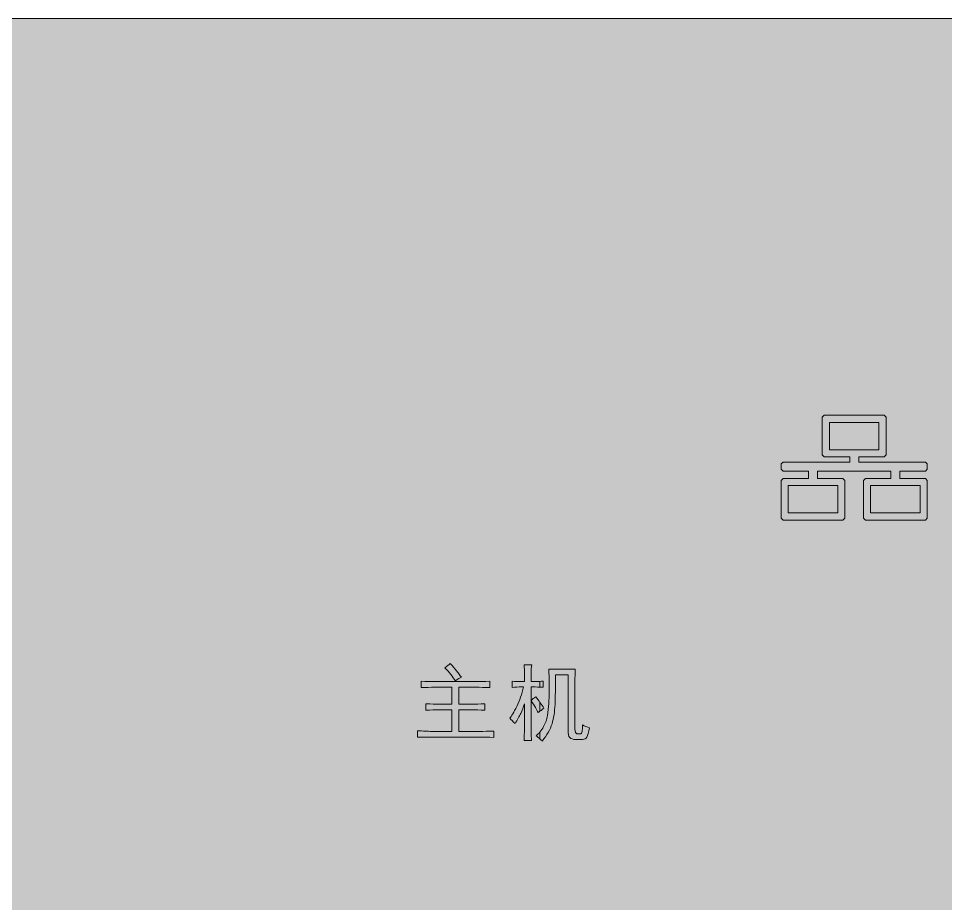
# Model space of a CAD drawing. Header units: inches. Extents: x 13.7 to 32.6, y -14.4 to -5.2.
# Drawn here: x 23.108 to 27.934, y -9.837 to -5.228 of the extents above; entities that cross this region are included whole.
import ezdxf

# ---------------------------------------------------------------- set-up
doc = ezdxf.new("R2010")
doc.units = ezdxf.units.IN
doc.header["$MEASUREMENT"] = 0
doc.layers.add('_U+56FE_U+5C42 1', color=7, linetype='Continuous')

msp = doc.modelspace()

# ---------------------------------------------------------------- hatches: boundary and pattern name
at = {"layer": '_U+56FE_U+5C42 1', "true_color": 0x231815}
h = msp.add_hatch(color=250, dxfattribs=at)
h.dxf.hatch_style = 2
edge = h.paths.add_edge_path()
edge.add_spline(control_points=[(31.7033, -5.2476), (31.6382, -5.2349), (31.571, -5.2281), (31.5022, -5.2281), (31.5022, -5.2281), (30.7217, -5.2281), (30.7217, -5.2281), (30.7217, -5.2281), (30.6335, -5.2281), (30.6335, -5.2281), (30.6335, -5.2281), (29.7932, -5.2281), (29.7932, -5.2281), (29.7932, -5.2281), (28.8394, -5.2281), (28.8394, -5.2281), (28.8394, -5.2281), (28.8007, -5.2281), (28.8007, -5.2281), (28.8007, -5.2281), (28.1344, -5.2281), (28.1344, -5.2281), (28.1344, -5.2281), (28.1344, -5.2281), (28.1344, -5.2281), (28.1344, -5.2281), (25.6211, -5.2281), (25.6211, -5.2281), (25.6211, -5.2281), (23.1078, -5.2281), (23.1078, -5.2281), (23.1078, -5.2281), (21.5496, -5.2281), (21.5496, -5.2281), (21.5496, -5.2281), (17.351, -5.2281), (17.351, -5.2281), (17.351, -5.2281), (17.2628, -5.2281), (17.2628, -5.2281), (17.2628, -5.2281), (16.4224, -5.2281), (16.4224, -5.2281), (16.4224, -5.2281), (15.4299, -5.2281), (15.4299, -5.2281), (15.4299, -5.2281), (14.7637, -5.2281), (14.7637, -5.2281), (14.7637, -5.2281), (14.7637, -5.2281), (14.7637, -5.2281), (14.7637, -5.2281), (14.7134, -5.2281), (14.7134, -5.2281), (14.132, -5.2281), (13.6578, -5.7059), (13.6578, -6.2918), (13.6578, -6.2918), (13.6578, -7.5588), (13.6578, -7.5588), (13.6578, -7.5588), (13.6578, -13.3832), (13.6578, -13.3832), (13.6578, -13.3832), (13.6578, -14.4469), (13.6578, -14.4469), (13.6578, -14.4469), (14.2875, -14.4469), (14.2875, -14.4469), (14.2875, -14.4469), (14.7134, -14.4469), (14.7134, -14.4469), (14.7134, -14.4469), (14.7637, -14.4469), (14.7637, -14.4469), (14.7637, -14.4469), (14.7637, -14.4469), (14.7637, -14.4469), (14.7637, -14.4469), (15.4299, -14.4469), (15.4299, -14.4469), (15.4299, -14.4469), (15.5108, -14.4469), (15.5108, -14.4469), (15.5108, -14.4469), (16.8552, -14.4469), (16.8552, -14.4469), (16.8552, -14.4469), (17.1568, -14.4469), (17.1568, -14.4469), (17.1568, -14.4469), (17.2102, -14.4469), (17.2102, -14.4469), (17.2102, -14.4469), (17.2628, -14.4469), (17.2628, -14.4469), (17.2628, -14.4469), (17.3341, -14.4469), (17.3341, -14.4469), (17.3341, -14.4469), (17.351, -14.4469), (17.351, -14.4469), (17.351, -14.4469), (21.5496, -14.4469), (21.5496, -14.4469), (21.5496, -14.4469), (23.1078, -14.4469), (23.1078, -14.4469), (23.1078, -14.4469), (25.6211, -14.4469), (25.6211, -14.4469), (25.6211, -14.4469), (28.1344, -14.4469), (28.1344, -14.4469), (28.1344, -14.4469), (28.1344, -14.4469), (28.1344, -14.4469), (28.1344, -14.4469), (28.8007, -14.4469), (28.8007, -14.4469), (28.8007, -14.4469), (28.8394, -14.4469), (28.8394, -14.4469), (28.8394, -14.4469), (29.0054, -14.4469), (29.0054, -14.4469), (29.0054, -14.4469), (30.5809, -14.4469), (30.5809, -14.4469), (30.5809, -14.4469), (30.6335, -14.4469), (30.6335, -14.4469), (30.6335, -14.4469), (30.7217, -14.4469), (30.7217, -14.4469), (30.7217, -14.4469), (31.5022, -14.4469), (31.5022, -14.4469), (31.5022, -14.4469), (31.7033, -14.4469), (31.7033, -14.4469), (31.7033, -14.4469), (31.75, -14.4469), (31.75, -14.4469), (31.75, -14.4469), (32.5578, -14.4469), (32.5578, -14.4469), (32.5578, -14.4469), (32.5578, -13.3832), (32.5578, -13.3832), (32.5578, -13.3832), (32.5578, -7.5588), (32.5578, -7.5588), (32.5578, -7.5588), (32.5578, -6.2918), (32.5578, -6.2918), (32.5578, -5.7752), (32.1891, -5.3427), (31.7033, -5.2476)], knot_values=[0, 0, 0, 0, 1, 1, 1, 2, 2, 2, 3, 3, 3, 4, 4, 4, 5, 5, 5, 6, 6, 6, 7, 7, 7, 8, 8, 8, 9, 9, 9, 10, 10, 10, 11, 11, 11, 12, 12, 12, 13, 13, 13, 14, 14, 14, 15, 15, 15, 16, 16, 16, 17, 17, 17, 18, 18, 18, 19, 19, 19, 20, 20, 20, 21, 21, 21, 22, 22, 22, 23, 23, 23, 24, 24, 24, 25, 25, 25, 26, 26, 26, 27, 27, 27, 28, 28, 28, 29, 29, 29, 30, 30, 30, 31, 31, 31, 32, 32, 32, 33, 33, 33, 34, 34, 34, 35, 35, 35, 36, 36, 36, 37, 37, 37, 38, 38, 38, 39, 39, 39, 40, 40, 40, 41, 41, 41, 42, 42, 42, 43, 43, 43, 44, 44, 44, 45, 45, 45, 46, 46, 46, 47, 47, 47, 48, 48, 48, 49, 49, 49, 50, 50, 50, 51, 51, 51, 52, 52, 52, 53, 53, 53, 53], degree=3, periodic=1)
at = {"layer": '_U+56FE_U+5C42 1', "true_color": 0x000000}
h = msp.add_hatch(color=18, dxfattribs=at)
h.paths.add_polyline_path([(27.8294, -7.6235), (27.697, -7.6235), (27.697, -7.5857), (27.8294, -7.5857), (27.8395, -7.5756), (27.8395, -7.5483), (27.8294, -7.5382), (27.6734, -7.5382), (27.4826, -7.5382), (27.4826, -7.5113), (27.6149, -7.5113), (27.625, -7.5012), (27.625, -7.3044), (27.6149, -7.2942), (27.459, -7.2942), (27.303, -7.2942), (27.2929, -7.3044), (27.2929, -7.5012), (27.303, -7.5113), (27.4354, -7.5113), (27.4354, -7.5382), (27.2445, -7.5382), (27.0885, -7.5382), (27.0784, -7.5483), (27.0784, -7.5756), (27.0885, -7.5857), (27.2209, -7.5857), (27.2209, -7.6235), (27.0885, -7.6235), (27.0784, -7.6336), (27.0784, -7.8304), (27.0885, -7.8406), (27.2445, -7.8406), (27.4005, -7.8406), (27.4105, -7.8304), (27.4105, -7.6336), (27.4005, -7.6235), (27.2681, -7.6235), (27.2681, -7.5857), (27.459, -7.5857), (27.6498, -7.5857), (27.6498, -7.6235), (27.5174, -7.6235), (27.5074, -7.6336), (27.5074, -7.8304), (27.5174, -7.8406), (27.6734, -7.8406), (27.8294, -7.8406), (27.8395, -7.8304), (27.8395, -7.6336)])
h.paths.add_polyline_path([(27.3734, -7.6609), (27.3734, -7.8031), (27.2445, -7.8031), (27.1156, -7.8031), (27.1156, -7.6609), (27.2445, -7.6609)])
h.paths.add_polyline_path([(27.3301, -7.4739), (27.3301, -7.3317), (27.459, -7.3317), (27.5878, -7.3317), (27.5878, -7.4739), (27.459, -7.4739)])
h.paths.add_polyline_path([(27.8023, -7.8031), (27.6734, -7.8031), (27.5445, -7.8031), (27.5445, -7.6609), (27.6734, -7.6609), (27.8023, -7.6609)])
h = msp.add_hatch(color=18, dxfattribs=at)
h.dxf.hatch_style = 2
edge = h.paths.add_edge_path()
edge.add_spline(control_points=[(25.8227, -8.9805), (25.8227, -8.9805), (25.8227, -8.9447), (25.8227, -8.9447), (25.8301, -8.9362), (25.8364, -8.9268), (25.8418, -8.9165), (25.8517, -8.8978), (25.8584, -8.8785), (25.8619, -8.8587), (25.8654, -8.8388), (25.8677, -8.8177), (25.8689, -8.7955), (25.87, -8.7733), (25.8706, -8.7452), (25.8706, -8.7113), (25.8706, -8.6762), (25.87, -8.6446), (25.8689, -8.6165), (25.8689, -8.6165), (26.0063, -8.6165), (26.0063, -8.6165), (26.0052, -8.6493), (26.0046, -8.6774), (26.0046, -8.7007), (26.0046, -8.7007), (26.0046, -8.9288), (26.0046, -8.9288), (26.0046, -8.944), (26.0081, -8.9522), (26.015, -8.9534), (26.022, -8.9546), (26.0278, -8.9549), (26.0325, -8.9543), (26.0371, -8.9536), (26.0403, -8.9496), (26.0421, -8.942), (26.0438, -8.9344), (26.0447, -8.923), (26.0447, -8.9078), (26.0551, -8.9136), (26.0673, -8.9183), (26.0812, -8.9218), (26.0766, -8.9464), (26.0719, -8.9627), (26.0673, -8.9709), (26.0626, -8.9791), (26.0551, -8.9832), (26.0447, -8.9832), (26.0447, -8.9832), (26.0081, -8.9832), (26.0081, -8.9832), (25.9942, -8.9832), (25.984, -8.98), (25.9777, -8.9736), (25.9713, -8.9671), (25.9686, -8.954), (25.9698, -8.9341), (25.9698, -8.9341), (25.9698, -8.6464), (25.9698, -8.6464), (25.9698, -8.6464), (25.9036, -8.6464), (25.9036, -8.6464), (25.9036, -8.713), (25.9028, -8.7648), (25.901, -8.8016), (25.8993, -8.8385), (25.8941, -8.8718), (25.8854, -8.9016), (25.8767, -8.9314), (25.8596, -8.9616), (25.834, -8.992), (25.8313, -8.9886), (25.8275, -8.9848), (25.8227, -8.9805), (25.8227, -8.9805), (25.8227, -8.9805), (25.8227, -8.9805)], knot_values=[0, 0, 0, 0, 1, 1, 1, 2, 2, 2, 3, 3, 3, 4, 4, 4, 5, 5, 5, 6, 6, 6, 7, 7, 7, 8, 8, 8, 9, 9, 9, 10, 10, 10, 11, 11, 11, 12, 12, 12, 13, 13, 13, 14, 14, 14, 15, 15, 15, 16, 16, 16, 17, 17, 17, 18, 18, 18, 19, 19, 19, 20, 20, 20, 21, 21, 21, 22, 22, 22, 23, 23, 23, 24, 24, 24, 25, 25, 25, 26, 26, 26, 26], degree=3, periodic=1)
edge = h.paths.add_edge_path()
edge.add_spline(control_points=[(25.8227, -8.836), (25.8303, -8.8304), (25.8369, -8.8251), (25.8427, -8.8201), (25.8375, -8.8122), (25.8308, -8.8025), (25.8227, -8.7909), (25.8227, -8.7909), (25.8227, -8.836), (25.8227, -8.836), (25.8227, -8.836), (25.8227, -8.836), (25.8227, -8.836)], knot_values=[0, 0, 0, 0, 1, 1, 1, 2, 2, 2, 3, 3, 3, 4, 4, 4, 4], degree=3, periodic=1)
edge = h.paths.add_edge_path()
edge.add_spline(control_points=[(25.8227, -8.7106), (25.8227, -8.7106), (25.8392, -8.7113), (25.8392, -8.7113), (25.8392, -8.7113), (25.8392, -8.6797), (25.8392, -8.6797), (25.8335, -8.6801), (25.828, -8.6805), (25.8227, -8.6808), (25.8227, -8.6808), (25.8227, -8.7106), (25.8227, -8.7106)], knot_values=[0, 0, 0, 0, 1, 1, 1, 2, 2, 2, 3, 3, 3, 4, 4, 4, 4], degree=3, periodic=1)
edge = h.paths.add_edge_path()
edge.add_spline(control_points=[(25.4918, -8.6815), (25.5103, -8.6815), (25.5336, -8.6809), (25.5614, -8.6797), (25.5614, -8.6797), (25.5614, -8.713), (25.5614, -8.713), (25.5336, -8.7119), (25.5103, -8.7113), (25.4918, -8.7113), (25.4918, -8.7113), (25.3995, -8.7113), (25.3995, -8.7113), (25.3995, -8.7113), (25.3995, -8.799), (25.3995, -8.799), (25.3995, -8.799), (25.4691, -8.799), (25.4691, -8.799), (25.4877, -8.799), (25.5097, -8.7984), (25.5353, -8.7972), (25.5353, -8.7972), (25.5353, -8.8306), (25.5353, -8.8306), (25.5097, -8.8294), (25.4877, -8.8288), (25.4691, -8.8288), (25.4691, -8.8288), (25.3995, -8.8288), (25.3995, -8.8288), (25.3995, -8.8288), (25.3995, -8.9411), (25.3995, -8.9411), (25.3995, -8.9411), (25.5092, -8.9411), (25.5092, -8.9411), (25.5301, -8.9411), (25.5544, -8.9406), (25.5823, -8.9394), (25.5823, -8.9394), (25.5823, -8.9727), (25.5823, -8.9727), (25.5544, -8.9715), (25.5301, -8.9709), (25.5092, -8.9709), (25.5092, -8.9709), (25.1854, -8.9709), (25.1854, -8.9709), (25.1854, -8.9709), (25.1854, -8.9376), (25.1854, -8.9376), (25.2132, -8.9399), (25.2382, -8.9411), (25.2603, -8.9411), (25.2603, -8.9411), (25.363, -8.9411), (25.363, -8.9411), (25.363, -8.9411), (25.363, -8.8288), (25.363, -8.8288), (25.363, -8.8288), (25.2951, -8.8288), (25.2951, -8.8288), (25.2765, -8.8288), (25.2545, -8.8294), (25.2289, -8.8306), (25.2289, -8.8306), (25.2289, -8.7972), (25.2289, -8.7972), (25.2568, -8.7984), (25.2788, -8.799), (25.2951, -8.799), (25.2951, -8.799), (25.363, -8.799), (25.363, -8.799), (25.363, -8.799), (25.363, -8.7113), (25.363, -8.7113), (25.363, -8.7113), (25.2759, -8.7113), (25.2759, -8.7113), (25.2516, -8.7113), (25.2277, -8.7119), (25.2045, -8.713), (25.2045, -8.713), (25.2045, -8.6797), (25.2045, -8.6797), (25.2301, -8.6809), (25.2545, -8.6815), (25.2776, -8.6815), (25.2776, -8.6815), (25.4918, -8.6815), (25.4918, -8.6815), (25.4918, -8.6815), (25.4918, -8.6815), (25.4918, -8.6815)], knot_values=[0, 0, 0, 0, 1, 1, 1, 2, 2, 2, 3, 3, 3, 4, 4, 4, 5, 5, 5, 6, 6, 6, 7, 7, 7, 8, 8, 8, 9, 9, 9, 10, 10, 10, 11, 11, 11, 12, 12, 12, 13, 13, 13, 14, 14, 14, 15, 15, 15, 16, 16, 16, 17, 17, 17, 18, 18, 18, 19, 19, 19, 20, 20, 20, 21, 21, 21, 22, 22, 22, 23, 23, 23, 24, 24, 24, 25, 25, 25, 26, 26, 26, 27, 27, 27, 28, 28, 28, 29, 29, 29, 30, 30, 30, 31, 31, 31, 32, 32, 32, 32], degree=3, periodic=1)
edge = h.paths.add_edge_path()
edge.add_spline(control_points=[(25.8227, -8.6808), (25.8227, -8.6808), (25.8227, -8.7106), (25.8227, -8.7106), (25.8046, -8.7099), (25.7892, -8.7096), (25.7766, -8.7096), (25.7766, -8.7096), (25.7766, -8.7797), (25.7766, -8.7797), (25.7835, -8.7739), (25.7917, -8.7674), (25.801, -8.7604), (25.8091, -8.7717), (25.8164, -8.7819), (25.8227, -8.7909), (25.8227, -8.7909), (25.8227, -8.836), (25.8227, -8.836), (25.8197, -8.8382), (25.8165, -8.8405), (25.8131, -8.8429), (25.8062, -8.8277), (25.794, -8.8072), (25.7766, -8.7815), (25.7766, -8.7815), (25.7766, -8.9095), (25.7766, -8.9095), (25.7766, -8.9329), (25.7771, -8.9593), (25.7783, -8.9885), (25.7783, -8.9885), (25.74, -8.9885), (25.74, -8.9885), (25.7412, -8.9593), (25.7418, -8.9329), (25.7418, -8.9095), (25.7418, -8.9095), (25.7418, -8.7972), (25.7418, -8.7972), (25.736, -8.8148), (25.7296, -8.8315), (25.7226, -8.8472), (25.7156, -8.863), (25.7058, -8.8809), (25.6931, -8.9007), (25.6826, -8.8891), (25.6733, -8.8797), (25.6652, -8.8727), (25.6745, -8.8622), (25.6867, -8.8417), (25.7017, -8.8113), (25.7168, -8.7809), (25.7284, -8.747), (25.7365, -8.7096), (25.7365, -8.7096), (25.7261, -8.7096), (25.7261, -8.7096), (25.7098, -8.7096), (25.6936, -8.7107), (25.6774, -8.713), (25.6774, -8.713), (25.6774, -8.6797), (25.6774, -8.6797), (25.6936, -8.6809), (25.7092, -8.6815), (25.7243, -8.6815), (25.7243, -8.6815), (25.7418, -8.6815), (25.7418, -8.6815), (25.7418, -8.6815), (25.7418, -8.6464), (25.7418, -8.6464), (25.7418, -8.6277), (25.7412, -8.6101), (25.74, -8.5938), (25.74, -8.5938), (25.78, -8.5938), (25.78, -8.5938), (25.7777, -8.6055), (25.7766, -8.623), (25.7766, -8.6464), (25.7766, -8.6464), (25.7766, -8.6815), (25.7766, -8.6815), (25.7766, -8.6815), (25.7957, -8.6815), (25.7957, -8.6815), (25.804, -8.6815), (25.813, -8.6813), (25.8227, -8.6808), (25.8227, -8.6808), (25.8227, -8.6808), (25.8227, -8.6808)], knot_values=[0, 0, 0, 0, 1, 1, 1, 2, 2, 2, 3, 3, 3, 4, 4, 4, 5, 5, 5, 6, 6, 6, 7, 7, 7, 8, 8, 8, 9, 9, 9, 10, 10, 10, 11, 11, 11, 12, 12, 12, 13, 13, 13, 14, 14, 14, 15, 15, 15, 16, 16, 16, 17, 17, 17, 18, 18, 18, 19, 19, 19, 20, 20, 20, 21, 21, 21, 22, 22, 22, 23, 23, 23, 24, 24, 24, 25, 25, 25, 26, 26, 26, 27, 27, 27, 28, 28, 28, 29, 29, 29, 30, 30, 30, 31, 31, 31, 31], degree=3, periodic=1)
edge = h.paths.add_edge_path()
edge.add_spline(control_points=[(25.8227, -8.9447), (25.8167, -8.9517), (25.81, -8.9581), (25.8027, -8.9639), (25.8106, -8.9701), (25.8173, -8.9756), (25.8227, -8.9805), (25.8227, -8.9805), (25.8227, -8.9447), (25.8227, -8.9447), (25.8227, -8.9447), (25.8227, -8.9447), (25.8227, -8.9447)], knot_values=[0, 0, 0, 0, 1, 1, 1, 2, 2, 2, 3, 3, 3, 4, 4, 4, 4], degree=3, periodic=1)
edge = h.paths.add_edge_path()
edge.add_spline(control_points=[(25.3821, -8.678), (25.3682, -8.6569), (25.3502, -8.6341), (25.3281, -8.6096), (25.3397, -8.6014), (25.349, -8.5938), (25.356, -8.5868), (25.3804, -8.6148), (25.3995, -8.6388), (25.4134, -8.6587), (25.4065, -8.6622), (25.396, -8.6686), (25.3821, -8.678)], knot_values=[0, 0, 0, 0, 1, 1, 1, 2, 2, 2, 3, 3, 3, 4, 4, 4, 4], degree=3, periodic=1)

# ---------------------------------------------------------------- linework, layer by layer
at = {"layer": '_U+56FE_U+5C42 1', "lineweight": 0}
for points in [[(27.8294, -7.6235), (27.697, -7.6235), (27.697, -7.5857), (27.8294, -7.5857), (27.8395, -7.5756), (27.8395, -7.5483), (27.8294, -7.5382), (27.6734, -7.5382), (27.4826, -7.5382), (27.4826, -7.5113), (27.6149, -7.5113), (27.625, -7.5012), (27.625, -7.3044), (27.6149, -7.2942), (27.459, -7.2942), (27.303, -7.2942), (27.2929, -7.3044), (27.2929, -7.5012), (27.303, -7.5113), (27.4354, -7.5113), (27.4354, -7.5382), (27.2445, -7.5382), (27.0885, -7.5382), (27.0784, -7.5483), (27.0784, -7.5756), (27.0885, -7.5857), (27.2209, -7.5857), (27.2209, -7.6235), (27.0885, -7.6235), (27.0784, -7.6336), (27.0784, -7.8304), (27.0885, -7.8406), (27.2445, -7.8406), (27.4005, -7.8406), (27.4105, -7.8304), (27.4105, -7.6336), (27.4005, -7.6235), (27.2681, -7.6235), (27.2681, -7.5857), (27.459, -7.5857), (27.6498, -7.5857), (27.6498, -7.6235), (27.5174, -7.6235), (27.5074, -7.6336), (27.5074, -7.8304), (27.5174, -7.8406), (27.6734, -7.8406), (27.8294, -7.8406), (27.8395, -7.8304), (27.8395, -7.6336), (27.8294, -7.6235)], [(27.3301, -7.4739), (27.3301, -7.3317), (27.459, -7.3317), (27.5878, -7.3317), (27.5878, -7.4739), (27.459, -7.4739), (27.3301, -7.4739)], [(27.3734, -7.6609), (27.3734, -7.8031), (27.2445, -7.8031), (27.1156, -7.8031), (27.1156, -7.6609), (27.2445, -7.6609), (27.3734, -7.6609)], [(27.8023, -7.8031), (27.6734, -7.8031), (27.5445, -7.8031), (27.5445, -7.6609), (27.6734, -7.6609), (27.8023, -7.6609), (27.8023, -7.8031)]]:
    msp.add_lwpolyline(points, dxfattribs=at)
for points, knots in [([(31.7033, -5.2476), (31.6382, -5.2349), (31.571, -5.2281), (31.5022, -5.2281), (31.5022, -5.2281), (30.7217, -5.2281), (30.7217, -5.2281), (30.7217, -5.2281), (30.6335, -5.2281), (30.6335, -5.2281), (30.6335, -5.2281), (29.7932, -5.2281), (29.7932, -5.2281), (29.7932, -5.2281), (28.8394, -5.2281), (28.8394, -5.2281), (28.8394, -5.2281), (28.8007, -5.2281), (28.8007, -5.2281), (28.8007, -5.2281), (28.1344, -5.2281), (28.1344, -5.2281), (28.1344, -5.2281), (28.1344, -5.2281), (28.1344, -5.2281), (28.1344, -5.2281), (25.6211, -5.2281), (25.6211, -5.2281), (25.6211, -5.2281), (23.1078, -5.2281), (23.1078, -5.2281), (23.1078, -5.2281), (21.5496, -5.2281), (21.5496, -5.2281), (21.5496, -5.2281), (17.351, -5.2281), (17.351, -5.2281), (17.351, -5.2281), (17.2628, -5.2281), (17.2628, -5.2281), (17.2628, -5.2281), (16.4224, -5.2281), (16.4224, -5.2281), (16.4224, -5.2281), (15.4299, -5.2281), (15.4299, -5.2281), (15.4299, -5.2281), (14.7637, -5.2281), (14.7637, -5.2281), (14.7637, -5.2281), (14.7637, -5.2281), (14.7637, -5.2281), (14.7637, -5.2281), (14.7134, -5.2281), (14.7134, -5.2281), (14.132, -5.2281), (13.6578, -5.7059), (13.6578, -6.2918), (13.6578, -6.2918), (13.6578, -7.5588), (13.6578, -7.5588), (13.6578, -7.5588), (13.6578, -13.3832), (13.6578, -13.3832), (13.6578, -13.3832), (13.6578, -14.4469), (13.6578, -14.4469), (13.6578, -14.4469), (14.2875, -14.4469), (14.2875, -14.4469), (14.2875, -14.4469), (14.7134, -14.4469), (14.7134, -14.4469), (14.7134, -14.4469), (14.7637, -14.4469), (14.7637, -14.4469), (14.7637, -14.4469), (14.7637, -14.4469), (14.7637, -14.4469), (14.7637, -14.4469), (15.4299, -14.4469), (15.4299, -14.4469), (15.4299, -14.4469), (15.5108, -14.4469), (15.5108, -14.4469), (15.5108, -14.4469), (16.8552, -14.4469), (16.8552, -14.4469), (16.8552, -14.4469), (17.1568, -14.4469), (17.1568, -14.4469), (17.1568, -14.4469), (17.2102, -14.4469), (17.2102, -14.4469), (17.2102, -14.4469), (17.2628, -14.4469), (17.2628, -14.4469), (17.2628, -14.4469), (17.3341, -14.4469), (17.3341, -14.4469), (17.3341, -14.4469), (17.351, -14.4469), (17.351, -14.4469), (17.351, -14.4469), (21.5496, -14.4469), (21.5496, -14.4469), (21.5496, -14.4469), (23.1078, -14.4469), (23.1078, -14.4469), (23.1078, -14.4469), (25.6211, -14.4469), (25.6211, -14.4469), (25.6211, -14.4469), (28.1344, -14.4469), (28.1344, -14.4469), (28.1344, -14.4469), (28.1344, -14.4469), (28.1344, -14.4469), (28.1344, -14.4469), (28.8007, -14.4469), (28.8007, -14.4469), (28.8007, -14.4469), (28.8394, -14.4469), (28.8394, -14.4469), (28.8394, -14.4469), (29.0054, -14.4469), (29.0054, -14.4469), (29.0054, -14.4469), (30.5809, -14.4469), (30.5809, -14.4469), (30.5809, -14.4469), (30.6335, -14.4469), (30.6335, -14.4469), (30.6335, -14.4469), (30.7217, -14.4469), (30.7217, -14.4469), (30.7217, -14.4469), (31.5022, -14.4469), (31.5022, -14.4469), (31.5022, -14.4469), (31.7033, -14.4469), (31.7033, -14.4469), (31.7033, -14.4469), (31.75, -14.4469), (31.75, -14.4469), (31.75, -14.4469), (32.5578, -14.4469), (32.5578, -14.4469), (32.5578, -14.4469), (32.5578, -13.3832), (32.5578, -13.3832), (32.5578, -13.3832), (32.5578, -7.5588), (32.5578, -7.5588), (32.5578, -7.5588), (32.5578, -6.2918), (32.5578, -6.2918), (32.5578, -5.7752), (32.1891, -5.3427), (31.7033, -5.2476)], [0, 0, 0, 0, 1, 1, 1, 2, 2, 2, 3, 3, 3, 4, 4, 4, 5, 5, 5, 6, 6, 6, 7, 7, 7, 8, 8, 8, 9, 9, 9, 10, 10, 10, 11, 11, 11, 12, 12, 12, 13, 13, 13, 14, 14, 14, 15, 15, 15, 16, 16, 16, 17, 17, 17, 18, 18, 18, 19, 19, 19, 20, 20, 20, 21, 21, 21, 22, 22, 22, 23, 23, 23, 24, 24, 24, 25, 25, 25, 26, 26, 26, 27, 27, 27, 28, 28, 28, 29, 29, 29, 30, 30, 30, 31, 31, 31, 32, 32, 32, 33, 33, 33, 34, 34, 34, 35, 35, 35, 36, 36, 36, 37, 37, 37, 38, 38, 38, 39, 39, 39, 40, 40, 40, 41, 41, 41, 42, 42, 42, 43, 43, 43, 44, 44, 44, 45, 45, 45, 46, 46, 46, 47, 47, 47, 48, 48, 48, 49, 49, 49, 50, 50, 50, 51, 51, 51, 52, 52, 52, 53, 53, 53, 53]), ([(25.3821, -8.678), (25.3682, -8.6569), (25.3502, -8.6341), (25.3281, -8.6096), (25.3397, -8.6014), (25.349, -8.5938), (25.356, -8.5868), (25.3804, -8.6148), (25.3995, -8.6388), (25.4134, -8.6587), (25.4065, -8.6622), (25.396, -8.6686), (25.3821, -8.678)], [0, 0, 0, 0, 1, 1, 1, 2, 2, 2, 3, 3, 3, 4, 4, 4, 4]), ([(25.8227, -8.6808), (25.8227, -8.6808), (25.8227, -8.7106), (25.8227, -8.7106), (25.8046, -8.7099), (25.7892, -8.7096), (25.7766, -8.7096), (25.7766, -8.7096), (25.7766, -8.7797), (25.7766, -8.7797), (25.7835, -8.7739), (25.7917, -8.7674), (25.801, -8.7604), (25.8091, -8.7717), (25.8164, -8.7819), (25.8227, -8.7909), (25.8227, -8.7909), (25.8227, -8.836), (25.8227, -8.836), (25.8197, -8.8382), (25.8165, -8.8405), (25.8131, -8.8429), (25.8062, -8.8277), (25.794, -8.8072), (25.7766, -8.7815), (25.7766, -8.7815), (25.7766, -8.9095), (25.7766, -8.9095), (25.7766, -8.9329), (25.7771, -8.9593), (25.7783, -8.9885), (25.7783, -8.9885), (25.74, -8.9885), (25.74, -8.9885), (25.7412, -8.9593), (25.7418, -8.9329), (25.7418, -8.9095), (25.7418, -8.9095), (25.7418, -8.7972), (25.7418, -8.7972), (25.736, -8.8148), (25.7296, -8.8315), (25.7226, -8.8472), (25.7156, -8.863), (25.7058, -8.8809), (25.6931, -8.9007), (25.6826, -8.8891), (25.6733, -8.8797), (25.6652, -8.8727), (25.6745, -8.8622), (25.6867, -8.8417), (25.7017, -8.8113), (25.7168, -8.7809), (25.7284, -8.747), (25.7365, -8.7096), (25.7365, -8.7096), (25.7261, -8.7096), (25.7261, -8.7096), (25.7098, -8.7096), (25.6936, -8.7107), (25.6774, -8.713), (25.6774, -8.713), (25.6774, -8.6797), (25.6774, -8.6797), (25.6936, -8.6809), (25.7092, -8.6815), (25.7243, -8.6815), (25.7243, -8.6815), (25.7418, -8.6815), (25.7418, -8.6815), (25.7418, -8.6815), (25.7418, -8.6464), (25.7418, -8.6464), (25.7418, -8.6277), (25.7412, -8.6101), (25.74, -8.5938), (25.74, -8.5938), (25.78, -8.5938), (25.78, -8.5938), (25.7777, -8.6055), (25.7766, -8.623), (25.7766, -8.6464), (25.7766, -8.6464), (25.7766, -8.6815), (25.7766, -8.6815), (25.7766, -8.6815), (25.7957, -8.6815), (25.7957, -8.6815), (25.804, -8.6815), (25.813, -8.6813), (25.8227, -8.6808), (25.8227, -8.6808), (25.8227, -8.6808), (25.8227, -8.6808)], [0, 0, 0, 0, 1, 1, 1, 2, 2, 2, 3, 3, 3, 4, 4, 4, 5, 5, 5, 6, 6, 6, 7, 7, 7, 8, 8, 8, 9, 9, 9, 10, 10, 10, 11, 11, 11, 12, 12, 12, 13, 13, 13, 14, 14, 14, 15, 15, 15, 16, 16, 16, 17, 17, 17, 18, 18, 18, 19, 19, 19, 20, 20, 20, 21, 21, 21, 22, 22, 22, 23, 23, 23, 24, 24, 24, 25, 25, 25, 26, 26, 26, 27, 27, 27, 28, 28, 28, 29, 29, 29, 30, 30, 30, 31, 31, 31, 31]), ([(25.8227, -8.9805), (25.8227, -8.9805), (25.8227, -8.9447), (25.8227, -8.9447), (25.8301, -8.9362), (25.8364, -8.9268), (25.8418, -8.9165), (25.8517, -8.8978), (25.8584, -8.8785), (25.8619, -8.8587), (25.8654, -8.8388), (25.8677, -8.8177), (25.8689, -8.7955), (25.87, -8.7733), (25.8706, -8.7452), (25.8706, -8.7113), (25.8706, -8.6762), (25.87, -8.6446), (25.8689, -8.6165), (25.8689, -8.6165), (26.0063, -8.6165), (26.0063, -8.6165), (26.0052, -8.6493), (26.0046, -8.6774), (26.0046, -8.7007), (26.0046, -8.7007), (26.0046, -8.9288), (26.0046, -8.9288), (26.0046, -8.944), (26.0081, -8.9522), (26.015, -8.9534), (26.022, -8.9546), (26.0278, -8.9549), (26.0325, -8.9543), (26.0371, -8.9536), (26.0403, -8.9496), (26.0421, -8.942), (26.0438, -8.9344), (26.0447, -8.923), (26.0447, -8.9078), (26.0551, -8.9136), (26.0673, -8.9183), (26.0812, -8.9218), (26.0766, -8.9464), (26.0719, -8.9627), (26.0673, -8.9709), (26.0626, -8.9791), (26.0551, -8.9832), (26.0447, -8.9832), (26.0447, -8.9832), (26.0081, -8.9832), (26.0081, -8.9832), (25.9942, -8.9832), (25.984, -8.98), (25.9777, -8.9736), (25.9713, -8.9671), (25.9686, -8.954), (25.9698, -8.9341), (25.9698, -8.9341), (25.9698, -8.6464), (25.9698, -8.6464), (25.9698, -8.6464), (25.9036, -8.6464), (25.9036, -8.6464), (25.9036, -8.713), (25.9028, -8.7648), (25.901, -8.8016), (25.8993, -8.8385), (25.8941, -8.8718), (25.8854, -8.9016), (25.8767, -8.9314), (25.8596, -8.9616), (25.834, -8.992), (25.8313, -8.9886), (25.8275, -8.9848), (25.8227, -8.9805), (25.8227, -8.9805), (25.8227, -8.9805), (25.8227, -8.9805)], [0, 0, 0, 0, 1, 1, 1, 2, 2, 2, 3, 3, 3, 4, 4, 4, 5, 5, 5, 6, 6, 6, 7, 7, 7, 8, 8, 8, 9, 9, 9, 10, 10, 10, 11, 11, 11, 12, 12, 12, 13, 13, 13, 14, 14, 14, 15, 15, 15, 16, 16, 16, 17, 17, 17, 18, 18, 18, 19, 19, 19, 20, 20, 20, 21, 21, 21, 22, 22, 22, 23, 23, 23, 24, 24, 24, 25, 25, 25, 26, 26, 26, 26]), ([(25.4918, -8.6815), (25.5103, -8.6815), (25.5336, -8.6809), (25.5614, -8.6797), (25.5614, -8.6797), (25.5614, -8.713), (25.5614, -8.713), (25.5336, -8.7119), (25.5103, -8.7113), (25.4918, -8.7113), (25.4918, -8.7113), (25.3995, -8.7113), (25.3995, -8.7113), (25.3995, -8.7113), (25.3995, -8.799), (25.3995, -8.799), (25.3995, -8.799), (25.4691, -8.799), (25.4691, -8.799), (25.4877, -8.799), (25.5097, -8.7984), (25.5353, -8.7972), (25.5353, -8.7972), (25.5353, -8.8306), (25.5353, -8.8306), (25.5097, -8.8294), (25.4877, -8.8288), (25.4691, -8.8288), (25.4691, -8.8288), (25.3995, -8.8288), (25.3995, -8.8288), (25.3995, -8.8288), (25.3995, -8.9411), (25.3995, -8.9411), (25.3995, -8.9411), (25.5092, -8.9411), (25.5092, -8.9411), (25.5301, -8.9411), (25.5544, -8.9406), (25.5823, -8.9394), (25.5823, -8.9394), (25.5823, -8.9727), (25.5823, -8.9727), (25.5544, -8.9715), (25.5301, -8.9709), (25.5092, -8.9709), (25.5092, -8.9709), (25.1854, -8.9709), (25.1854, -8.9709), (25.1854, -8.9709), (25.1854, -8.9376), (25.1854, -8.9376), (25.2132, -8.9399), (25.2382, -8.9411), (25.2603, -8.9411), (25.2603, -8.9411), (25.363, -8.9411), (25.363, -8.9411), (25.363, -8.9411), (25.363, -8.8288), (25.363, -8.8288), (25.363, -8.8288), (25.2951, -8.8288), (25.2951, -8.8288), (25.2765, -8.8288), (25.2545, -8.8294), (25.2289, -8.8306), (25.2289, -8.8306), (25.2289, -8.7972), (25.2289, -8.7972), (25.2568, -8.7984), (25.2788, -8.799), (25.2951, -8.799), (25.2951, -8.799), (25.363, -8.799), (25.363, -8.799), (25.363, -8.799), (25.363, -8.7113), (25.363, -8.7113), (25.363, -8.7113), (25.2759, -8.7113), (25.2759, -8.7113), (25.2516, -8.7113), (25.2277, -8.7119), (25.2045, -8.713), (25.2045, -8.713), (25.2045, -8.6797), (25.2045, -8.6797), (25.2301, -8.6809), (25.2545, -8.6815), (25.2776, -8.6815), (25.2776, -8.6815), (25.4918, -8.6815), (25.4918, -8.6815), (25.4918, -8.6815), (25.4918, -8.6815), (25.4918, -8.6815)], [0, 0, 0, 0, 1, 1, 1, 2, 2, 2, 3, 3, 3, 4, 4, 4, 5, 5, 5, 6, 6, 6, 7, 7, 7, 8, 8, 8, 9, 9, 9, 10, 10, 10, 11, 11, 11, 12, 12, 12, 13, 13, 13, 14, 14, 14, 15, 15, 15, 16, 16, 16, 17, 17, 17, 18, 18, 18, 19, 19, 19, 20, 20, 20, 21, 21, 21, 22, 22, 22, 23, 23, 23, 24, 24, 24, 25, 25, 25, 26, 26, 26, 27, 27, 27, 28, 28, 28, 29, 29, 29, 30, 30, 30, 31, 31, 31, 32, 32, 32, 32]), ([(25.8227, -8.7106), (25.8227, -8.7106), (25.8392, -8.7113), (25.8392, -8.7113), (25.8392, -8.7113), (25.8392, -8.6797), (25.8392, -8.6797), (25.8335, -8.6801), (25.828, -8.6805), (25.8227, -8.6808), (25.8227, -8.6808), (25.8227, -8.7106), (25.8227, -8.7106)], [0, 0, 0, 0, 1, 1, 1, 2, 2, 2, 3, 3, 3, 4, 4, 4, 4]), ([(25.8227, -8.836), (25.8303, -8.8304), (25.8369, -8.8251), (25.8427, -8.8201), (25.8375, -8.8122), (25.8308, -8.8025), (25.8227, -8.7909), (25.8227, -8.7909), (25.8227, -8.836), (25.8227, -8.836), (25.8227, -8.836), (25.8227, -8.836), (25.8227, -8.836)], [0, 0, 0, 0, 1, 1, 1, 2, 2, 2, 3, 3, 3, 4, 4, 4, 4]), ([(25.8227, -8.9447), (25.8167, -8.9517), (25.81, -8.9581), (25.8027, -8.9639), (25.8106, -8.9701), (25.8173, -8.9756), (25.8227, -8.9805), (25.8227, -8.9805), (25.8227, -8.9447), (25.8227, -8.9447), (25.8227, -8.9447), (25.8227, -8.9447), (25.8227, -8.9447)], [0, 0, 0, 0, 1, 1, 1, 2, 2, 2, 3, 3, 3, 4, 4, 4, 4])]:
    msp.add_open_spline(points, degree=3, knots=knots, dxfattribs=at)

doc.saveas('drawing.dxf')
